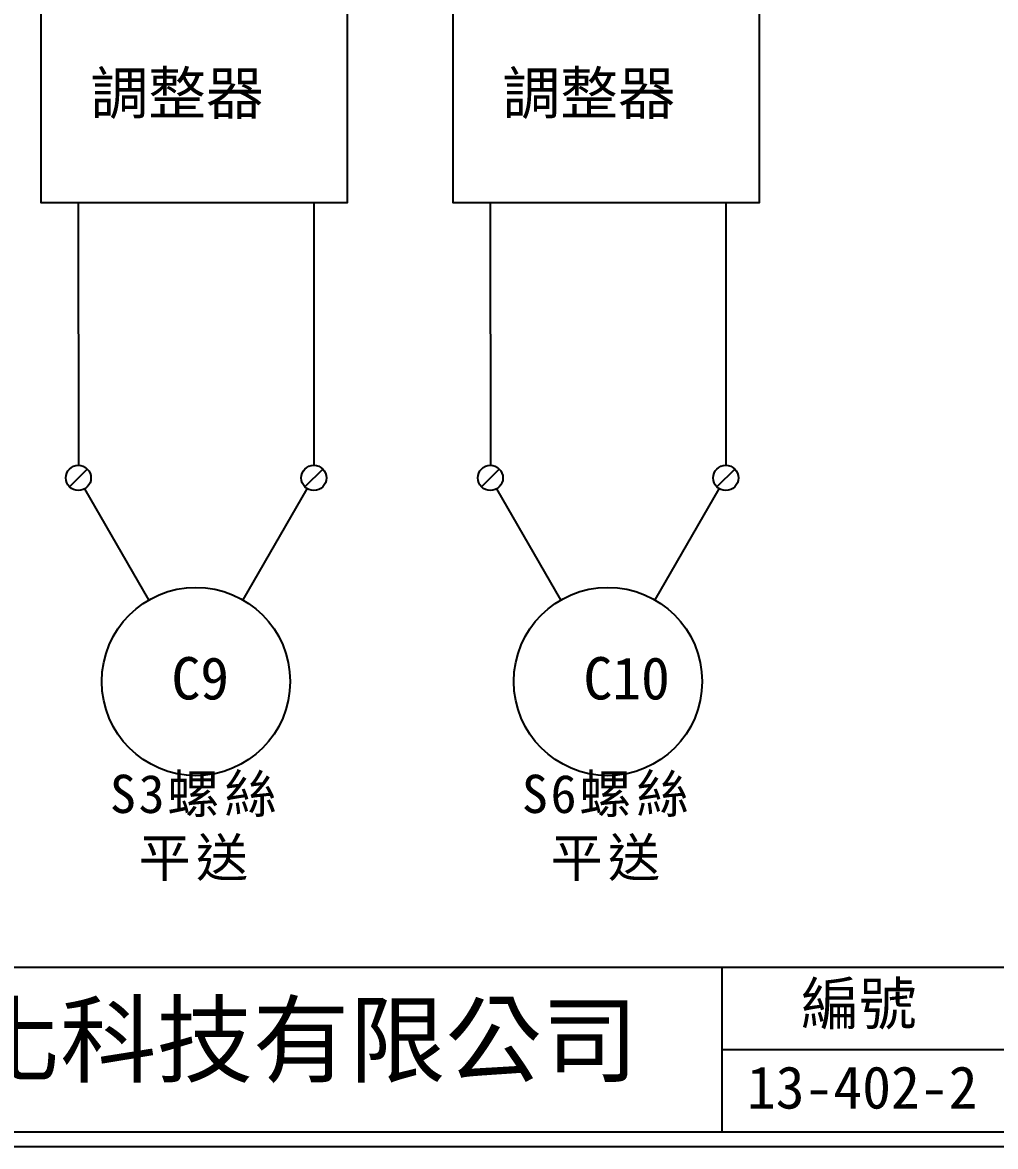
# Model space of a CAD drawing. Extents: x 10 to 297, y 3 to 207.
# Drawn here: x 86.3 to 169, y 3 to 98.5 of the extents above; entities that cross this region are included whole.
import ezdxf

# ---------------------------------------------------------------- set-up
doc = ezdxf.new("R2010")
doc.units = 0
doc.layers.get('0').update_dxf_attribs({"linetype": 'CONTINUOUS'})
doc.layers.add('圖框層', color=7, linetype='CONTINUOUS')
doc.layers.add('標尺寸層', color=3, linetype='CONTINUOUS')
doc.styles.add('STSL', font='KAIU.TTF')
doc.styles.add('標楷體', font='KAIU.TTF')

msp = doc.modelspace()

# ---------------------------------------------------------------- linework, layer by layer
for p, q in [((91.062, 83.175), (91.07, 60.883)), ((111.062, 83.175), (111.07, 60.883)), ((126.062, 83.175), (126.07, 60.883)), ((146.062, 83.175), (146.07, 60.883)), ((91.828, 60.57), (90.313, 59.055)), ((111.828, 60.57), (110.313, 59.055)), ((126.828, 60.57), (125.313, 59.055)), ((146.828, 60.57), (145.313, 59.055)), ((97.059, 49.44), (91.606, 58.885)), ((105.059, 49.44), (110.518, 58.895)), ((132.059, 49.44), (126.606, 58.885)), ((140.059, 49.44), (145.518, 58.895))]:
    msp.add_line(p, q)
for centre, radius in [((91.07, 59.812), 1.071), ((111.07, 59.812), 1.071), ((126.07, 59.812), 1.071), ((146.07, 59.812), 1.071), ((101.059, 42.512), 8), ((136.059, 42.512), 8)]:
    msp.add_circle(centre, radius)
at = {"layer": '圖框層', "color": 7}
for p, q in [((11.25, 18.25), (295.75, 18.25)), ((145.75, 4.25), (145.75, 18.25)), ((145.75, 11.25), (295.75, 11.25)), ((11.25, 4.25), (295.75, 4.25)), ((10, 3), (297, 3))]:
    msp.add_line(p, q, dxfattribs=at)
at = {"layer": '標尺寸層', "color": 7}
for points in [[(87.91, 100.552), (113.903, 100.552), (113.903, 83.175), (87.91, 83.175)], [(122.91, 100.552), (148.903, 100.552), (148.903, 83.175), (122.91, 83.175)]]:
    msp.add_lwpolyline(points, close=True, dxfattribs=at)

# ---------------------------------------------------------------- texts
at = {"color": 0, "char_height": 3.25, "width": 24.14544, "attachment_point": 2, "style": '標楷體'}
for s, insert in [('{\\T1.1;S3螺絲\\P平送}', (101.059, 34.59)), ('{\\T1.1;S6螺絲\\P平送}', (136.059, 34.59))]:
    msp.add_mtext(s, dxfattribs=dict(at, insert=insert))
at = {"layer": '圖框層', "color": 4, "style": 'STSL'}
for s, height, p in [('調整器', 3.6, (92.09, 90.706)), ('調整器', 3.6, (127.09, 90.706)), ('C9', 3.6, (98.974, 40.988)), ('C10', 3.6, (133.974, 40.988)), ('編號', 3.6, (152.465, 13.337)), ('泓陞自動化科技有限公司', 6, (48.604, 9.076)), ('13-402-2', 3.6, (147.864, 6.224))]:
    msp.add_text(s, height=height, dxfattribs=at).set_placement(p)

doc.saveas('drawing.dxf')
